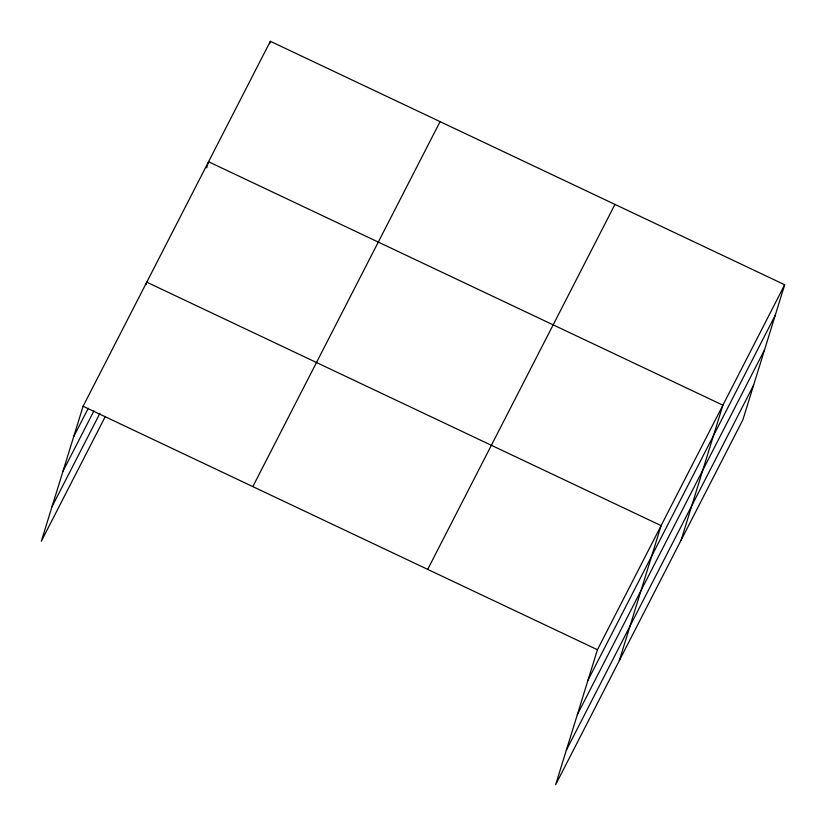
<?xml version="1.0" encoding="UTF-8"?>
<svg xmlns="http://www.w3.org/2000/svg" width="826" height="826" viewBox="0 0 826 826"><rect width="100%" height="100%" fill="white"/><g stroke="black" fill="none" stroke-linecap="round" stroke-linejoin="round"><path stroke-width="1.24" d="M784.69 284.753L597.435 649.721L555.65 784.7L742.904 419.732L784.69 284.753L270.35 41.3L83.096 406.268L41.31 541.247L104.974 417.161M146.006 284.619L146.76 282.182L661.11 525.625L619.324 660.614M206.665 167.833L208.555 161.741L722.895 405.184L681.12 540.173M269.596 43.737L270.35 41.3M73.659 436.748L88.258 408.281M62.983 471.233L93.937 410.894M51.986 506.761L99.874 413.413M252.828 486.607L440.082 121.639M427.703 569.382L614.957 204.414M588.009 680.19L775.263 315.222M577.333 714.676L764.587 349.708M566.326 750.215L753.58 385.246M83.096 406.268L597.435 649.721"/></g></svg>
